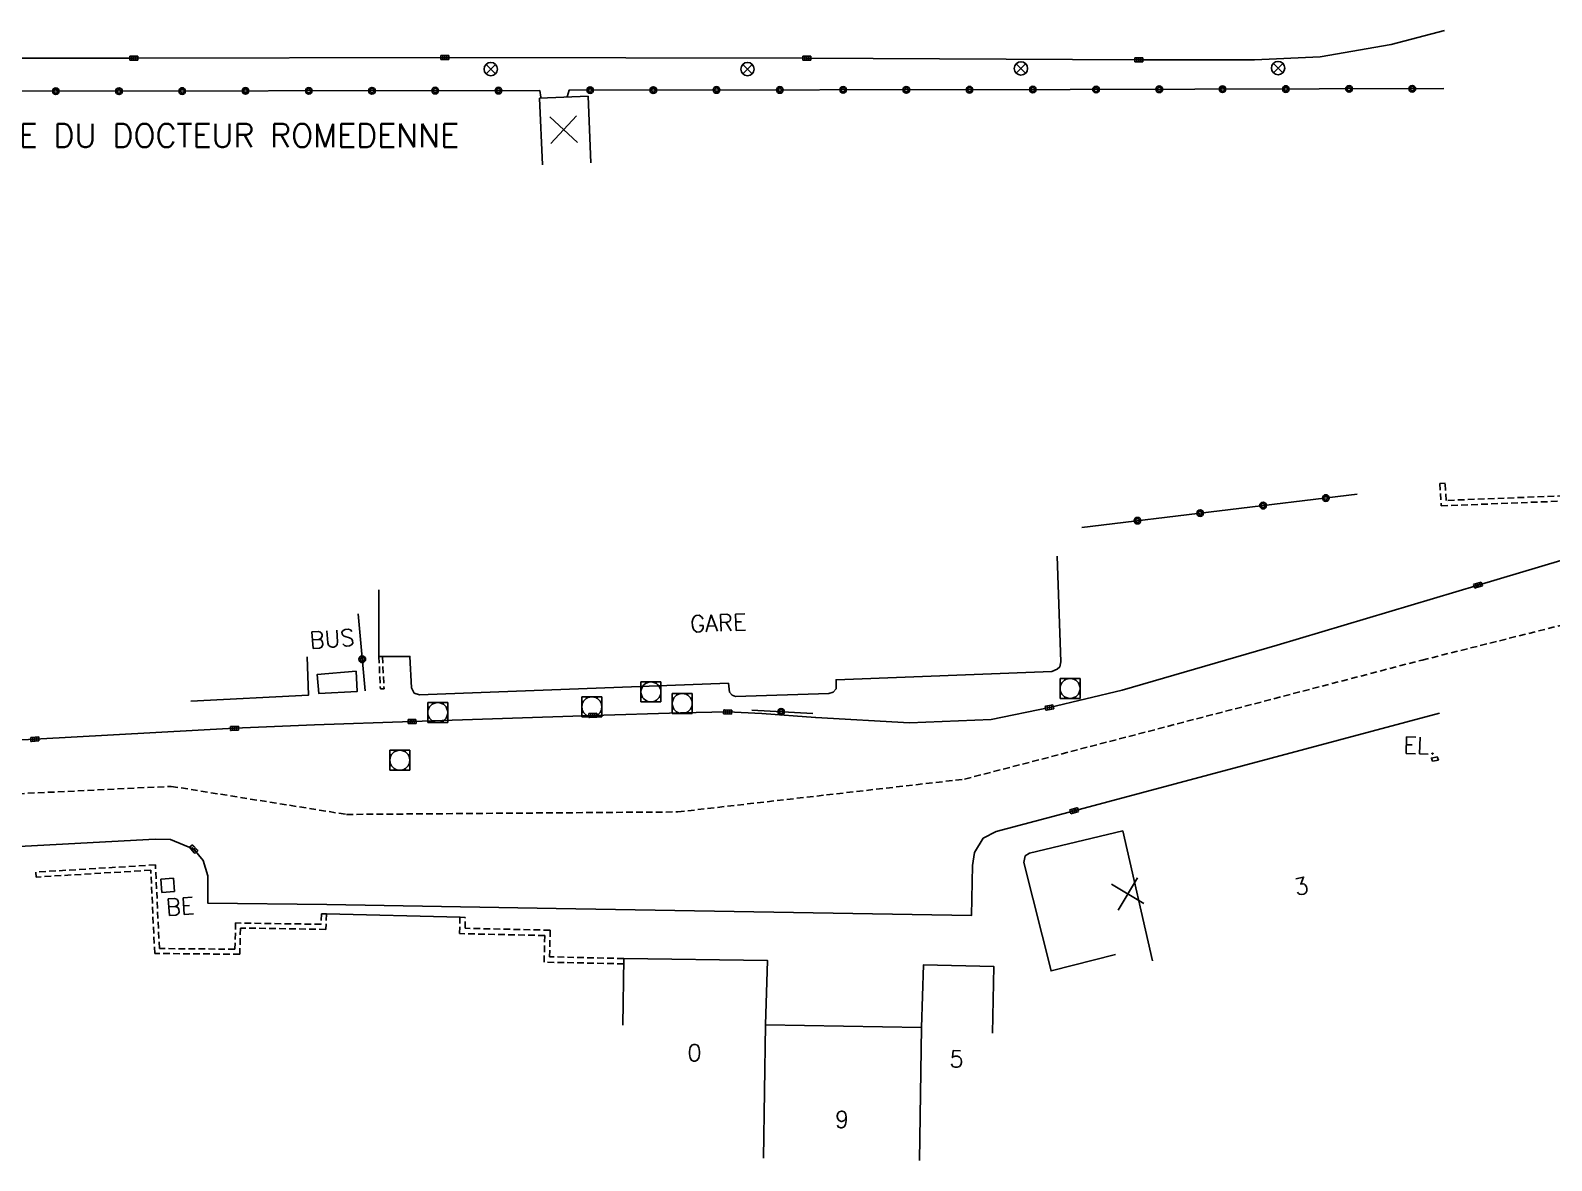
# Model space of a CAD drawing. Header units: millimetres. Extents: x 168000 to 169000, y 125999 to 127001.
# Drawn here: x 168600.7 to 168714.9, y 126448.5 to 126533.4 of the extents above; entities that cross this region are included whole.
import ezdxf
from ezdxf.enums import TextEntityAlignment as Align

# ---------------------------------------------------------------- set-up
doc = ezdxf.new("R2010")
doc.units = ezdxf.units.MM
doc.linetypes.add('DASHED', pattern=[0.75, 0.5, -0.25])
doc.layers.get('0').update_dxf_attribs({"linetype": 'CONTINUOUS'})
for name, color, linetype in [('W0001', 6, 'DASHED'), ('W0008', 7, 'CONTINUOUS'), ('W0100', 7, 'CONTINUOUS'), ('W0105', 7, 'CONTINUOUS'), ('W0112', 1, 'DASHED'), ('W0322', 7, 'CONTINUOUS'), ('W0400', 7, 'CONTINUOUS'), ('W0420', 7, 'CONTINUOUS'), ('W0469', 7, 'CONTINUOUS'), ('W0984', 7, 'CONTINUOUS'), ('W0989', 7, 'CONTINUOUS'), ('W0991', 7, 'CONTINUOUS'), ('W1102', 7, 'CONTINUOUS')]:
    doc.layers.add(name, color=color, linetype=linetype)
doc.styles.get("Standard").update_dxf_attribs({"font": 'romans.shx', "width": 0.85})

# ---------------------------------------------------------------- blocks, each defined once
blk = doc.blocks.new('T400')
for p, q in [((-0.15, 0.3), (0.15, 0.3)), ((-0.15, -0.25), (-0.15, 0.3)), ((-0.15, 0.15), (0.15, 0.15)), ((-0.15, 0), (0.15, 0)), ((0.15, 0.3), (0.15, -0.25)), ((-0.15, -0.15), (0.15, -0.15)), ((-0.15, -0.25), (-0.15, -0.3)), ((-0.15, -0.3), (0.15, -0.3)), ((0.15, -0.3), (0.15, -0.25))]:
    blk.add_line(p, q)
blk = doc.blocks.new('T420')
for p, q in [((0.75, 0.75), (-0.75, 0.75)), ((-0.75, 0.75), (-0.75, -0.75)), ((0.75, 0.75), (0.75, -0.75)), ((0.75, -0.75), (-0.75, -0.75))]:
    blk.add_line(p, q)
blk.add_ellipse((0, 0), major_axis=(-0.53, 0.53), ratio=1, start_param=3.926991, end_param=10.210176)
blk = doc.blocks.new('t991o')
at = {"color": 0, "linetype": 'Continuous'}
for p, q in [((-1, 1), (1, -1)), ((-1, -1), (1, 1))]:
    blk.add_line(p, q, dxfattribs=at)
blk = doc.blocks.new('T469')
at = {"color": 0, "linetype": 'Continuous', "flags": 128}
for points in [[(-0.35, 0.35), (0.35, -0.35)], [(-0.35, -0.35), (0.35, 0.35)]]:
    blk.add_lwpolyline(points, dxfattribs=at)
at = {"color": 0, "linetype": 'Continuous'}
blk.add_circle((0, 0), 0.5, dxfattribs=at)
blk = doc.blocks.new('t322o')
at = {"color": 0, "linetype": 'Continuous'}
for radius in [0.25, 0.15]:
    blk.add_circle((0, 0), radius, dxfattribs=at)

msp = doc.modelspace()

# ---------------------------------------------------------------- linework, layer by layer
at = {"layer": 'W0001'}
msp.add_lwpolyline([(168545.12, 126475.29), (168562.28, 126474.26), (168592.22, 126475.67), (168611.24, 126476.59), (168624.39, 126474.48), (168649.28, 126474.67), (168670.82, 126477.13), (168705.18, 126486.07), (168730.67, 126492.45), (168746.91, 126495.06), (168766.07, 126496.72), (168782.11, 126497.61), (168794.14, 126497.6), (168799.72, 126496.97), (168803.28, 126494.91), (168804.48, 126492.27)], dxfattribs=at)
at = {"layer": 'W0008'}
for points in [[(168583.36, 126531.28), (168608.42, 126531.26), (168631.79, 126531.31), (168658.97, 126531.28), (168683.9, 126531.14), (168692.6, 126531.15), (168697.52, 126531.38), (168702.85, 126532.3), (168706.86, 126533.35)], [(168659.64, 126481.76), (168666.69, 126481.35), (168672.8, 126481.62), (168677.19, 126482.51), (168682.66, 126483.81), (168694.28, 126487.18), (168709.38, 126491.7), (168715.6, 126493.54)], [(168706.48, 126482.09), (168679.05, 126474.76), (168673.2, 126473.19), (168672.21, 126472.69), (168671.55, 126471.62), (168671.4, 126470.65), (168671.33, 126466.88), (168640.14, 126467.41), (168622.91, 126467.71), (168613.97, 126467.83), (168613.97, 126469.87), (168613.64, 126471.03), (168612.92, 126471.88), (168611.18, 126472.61), (168610.03, 126472.62), (168588.62, 126471.46), (168562.95, 126470.09), (168559.09, 126469.56), (168554.81, 126467.73), (168551.32, 126464.91), (168548.73, 126461.57), (168547.23, 126458.05), (168546.64, 126454.86), (168545.92, 126448.55)], [(168659.63, 126481.76), (168655.58, 126482.06), (168653.02, 126482.18), (168649.48, 126482.12), (168642.9, 126481.92), (168629.32, 126481.46), (168621.98, 126481.22), (168615.98, 126480.95), (168600.99, 126480.13), (168575.74, 126478.83)]]:
    msp.add_lwpolyline(points, dxfattribs=at)
at = {"layer": 'W0100'}
for p, q in [((168706.32, 126478.81), (168706.4, 126478.56)), ((168610.53, 126468.62), (168610.46, 126469.62)), ((168611.47, 126468.69), (168610.53, 126468.62))]:
    msp.add_line(p, q, dxfattribs=at)
for points in [[(168639.11, 126523.26), (168638.9, 126528.26), (168642.54, 126528.41), (168642.75, 126523.42)], [(168677.78, 126493.87), (168678.04, 126485.94), (168677.96, 126485.56), (168677.77, 126485.38), (168677.37, 126485.22), (168661.16, 126484.59), (168661.16, 126483.91), (168660.95, 126483.67), (168660.63, 126483.57), (168653.6, 126483.33), (168653.36, 126483.43), (168653.16, 126483.67), (168653.08, 126484.33), (168629.88, 126483.46), (168629.49, 126483.59), (168629.27, 126483.99), (168629.16, 126486.35), (168626.83, 126486.34), (168626.82, 126491.34)], [(168625.11, 126485.25), (168625.19, 126483.7), (168622.33, 126483.55), (168622.2, 126485), (168625.11, 126485.25)], [(168706.4, 126478.56), (168705.96, 126478.49), (168705.88, 126478.71), (168706.32, 126478.81)], [(168682.71, 126473.24), (168675.68, 126471.57), (168675.37, 126471.36), (168675.26, 126470.87), (168677.31, 126462.73), (168682.16, 126463.96)], [(168611.47, 126468.69), (168611.4, 126469.69), (168610.46, 126469.62)], [(168672.91, 126458.06), (168673.02, 126463.06), (168667.73, 126463.18), (168667.58, 126458.49), (168655.86, 126458.67), (168656.02, 126463.51), (168645.23, 126463.66), (168645.16, 126458.66)]]:
    msp.add_lwpolyline(points, dxfattribs=at)
at = {"layer": 'W0105'}
msp.add_line((168632.93, 126466.77), (168622.9, 126467.02), dxfattribs=at)
msp.add_lwpolyline([(168621.44, 126486.32), (168621.53, 126483.43), (168612.71, 126482.99)], dxfattribs=at)
at = {"layer": 'W0112'}
for p, q in [((168706.51, 126499.34), (168706.61, 126497.65)), ((168706.61, 126497.65), (168727.86, 126498.49)), ((168627.1, 126486.34), (168627.22, 126483.91)), ((168601.06, 126470.15), (168601.09, 126469.78)), ((168622.9, 126467.02), (168622.53, 126467.01)), ((168633.32, 126466.74), (168632.92, 126466.77))]:
    msp.add_line(p, q, dxfattribs=at)
for points in [[(168706.98, 126498.06), (168706.91, 126499.36), (168706.51, 126499.34)], [(168727.86, 126498.49), (168727.84, 126498.88), (168706.98, 126498.06)], [(168626.83, 126486.34), (168626.94, 126483.91), (168627.22, 126483.91)], [(168622.53, 126467.01), (168622.49, 126466.23), (168616.07, 126466.33), (168616.02, 126464.36), (168610.34, 126464.41), (168610.05, 126470.69), (168601.06, 126470.15)], [(168622.9, 126467.02), (168622.84, 126465.85), (168616.43, 126465.95), (168616.38, 126463.98), (168609.99, 126464.04), (168609.7, 126470.29), (168601.09, 126469.78)], [(168645.23, 126463.26), (168639.24, 126463.39), (168639.28, 126465.39), (168632.89, 126465.53), (168632.92, 126466.77)], [(168645.23, 126463.66), (168639.65, 126463.79), (168639.69, 126465.79), (168633.3, 126465.93), (168633.32, 126466.74)]]:
    msp.add_lwpolyline(points, dxfattribs=at)
at = {"layer": 'W0322'}
for p, q in [((168581.19, 126528.76), (168638.92, 126528.84)), ((168638.92, 126528.84), (168639, 126528.34)), ((168700.3, 126498.52), (168679.61, 126496.03)), ((168625.8, 126483.77), (168625.26, 126489.54)), ((168659.41, 126482.06), (168654.83, 126482.31))]:
    msp.add_line(p, q, dxfattribs=at)
msp.add_lwpolyline([(168706.81, 126528.98), (168678.75, 126528.91), (168641.11, 126528.86), (168640.98, 126528.36)], dxfattribs=at)
at = {"layer": 'W1102'}
for p, q in [((168682.71, 126473.24), (168684.92, 126463.49)), ((168655.86, 126458.67), (168655.71, 126448.67)), ((168667.58, 126458.49), (168667.43, 126448.49))]:
    msp.add_line(p, q, dxfattribs=at)

# ---------------------------------------------------------------- block references
at = {"layer": 'W0322'}
for p, rotation in [((168602.56, 126528.79), 0.07550569139658059), ((168607.31, 126528.79), 0.07550569139658059), ((168612.06, 126528.8), 0.07550569139658059), ((168616.81, 126528.81), 0.07550569139658059), ((168621.56, 126528.81), 0.07550569139658059), ((168626.31, 126528.82), 0.07550569139658059), ((168631.06, 126528.83), 0.07550569139658059), ((168635.81, 126528.83), 0.07550569139658059), ((168642.69, 126528.87), 180.069902801349), ((168647.44, 126528.87), 180.069902801349), ((168652.19, 126528.88), 180.069902801349), ((168656.94, 126528.88), 180.069902801349), ((168661.69, 126528.89), 180.069902801349), ((168666.44, 126528.89), 180.069902801349), ((168671.19, 126528.9), 180.069902801349), ((168675.94, 126528.91), 180.069902801349), ((168680.69, 126528.91), 180.1408732630598), ((168685.44, 126528.93), 180.1408732630598), ((168690.19, 126528.94), 180.1408732630598), ((168694.94, 126528.95), 180.1408732630598), ((168699.69, 126528.96), 180.1408732630598), ((168704.44, 126528.97), 180.1408732630598), ((168693.23, 126497.67), 186.8631498653651), ((168697.94, 126498.24), 186.8631498653651), ((168683.8, 126496.54), 186.8631498653651), ((168688.51, 126497.11), 186.8631498653651), ((168625.58, 126486.13), 95.41888140829101), ((168657.04, 126482.19), 176.9262687513819)]:
    msp.add_blockref('t322o', p, dxfattribs=dict(at, rotation=rotation))
at = {"layer": 'W0400'}
for p, rotation in [((168608.42, 126531.26), 89.9481506347671), ((168631.79, 126531.31), 90.12021611630914), ((168658.97, 126531.28), 89.9489135742193), ((168683.9, 126531.14), 89.67523193359277), ((168709.38, 126491.7), 286.6795578008878), ((168642.9, 126481.92), 271.7437896728521), ((168653.02, 126482.18), 267.3824005126958), ((168677.19, 126482.51), 281.4612426747266), ((168615.98, 126480.95), 272.6095886230473), ((168629.32, 126481.46), 271.9654388427745), ((168600.99, 126480.13), 273.104858398439), ((168679.05, 126474.76), 104.9587860102034), ((168612.92, 126471.88), 40.24197387579449)]:
    msp.add_blockref('T400', p, dxfattribs=dict(at, rotation=rotation))
at = {"layer": 'W0420'}
for p in [(168647.26, 126483.68), (168678.74, 126483.94), (168631.25, 126482.13), (168642.82, 126482.56), (168649.61, 126482.81), (168628.4, 126478.55)]:
    msp.add_blockref('T420', p, dxfattribs=at)
at = {"layer": 'W0469'}
for p in [(168635.23, 126530.45), (168654.51, 126530.45), (168675.05, 126530.5), (168694.36, 126530.53)]:
    msp.add_blockref('T469', p, dxfattribs=at)
at = {"layer": 'W0991'}
for p, rotation in [((168640.7, 126525.9), 2.382233051669892), ((168683.07, 126468.51), 284.1787889562156)]:
    msp.add_blockref('t991o', p, dxfattribs=dict(at, rotation=rotation))

# ---------------------------------------------------------------- texts
at = {"layer": 'W0984'}
for s, rotation, p in [('GARE', 2.0148, (168652.32, 126488.86)), ('BUS', 4.2349, (168623.31, 126487.67)), ('EL.', 358.3974, (168705.01, 126479.65)), ('BE', 4.1332, (168611.9, 126467.57))]:
    msp.add_text(s, height=1.25, rotation=rotation, dxfattribs=at).set_placement(p, align=Align.MIDDLE)
at = {"layer": 'W0989'}
msp.add_text('RUE DU DOCTEUR ROMEDENNE', height=1.75, dxfattribs=at).set_placement((168614.7, 126525.46), align=Align.MIDDLE)
at = {"layer": 'W0991'}
for s, rotation, p in [('3', 12.7563, (168696.1, 126469.1)), ('0', 359.2171, (168650.53, 126456.59)), ('5', 358.7302, (168670.22, 126456.12)), ('9', 359.1309, (168661.61, 126451.58))]:
    msp.add_text(s, height=1.25, rotation=rotation, dxfattribs=at).set_placement(p, align=Align.MIDDLE)

doc.saveas('drawing.dxf')
